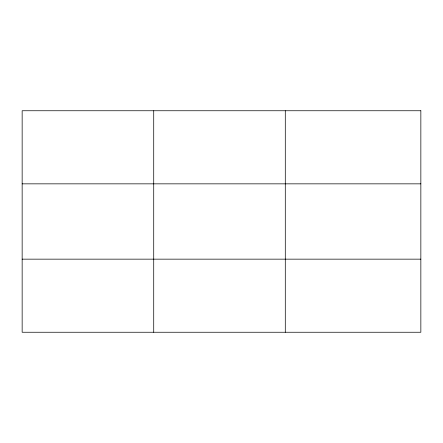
<?xml version="1.0" encoding="UTF-8"?>
<svg xmlns="http://www.w3.org/2000/svg" width="443" height="443" viewBox="0 0 443 443"><rect width="100%" height="100%" fill="white"/><g stroke="black" fill="none" stroke-linecap="round" stroke-linejoin="round"><path stroke-width="0.66" d="M153.721 332.25L153.721 110.75M285.292 332.25L285.292 110.75M22.15 183.845L420.85 183.845M22.15 259.155L420.85 259.155M420.85 110.75L22.15 110.75L22.15 332.25L420.85 332.25L420.85 110.75"/></g></svg>
